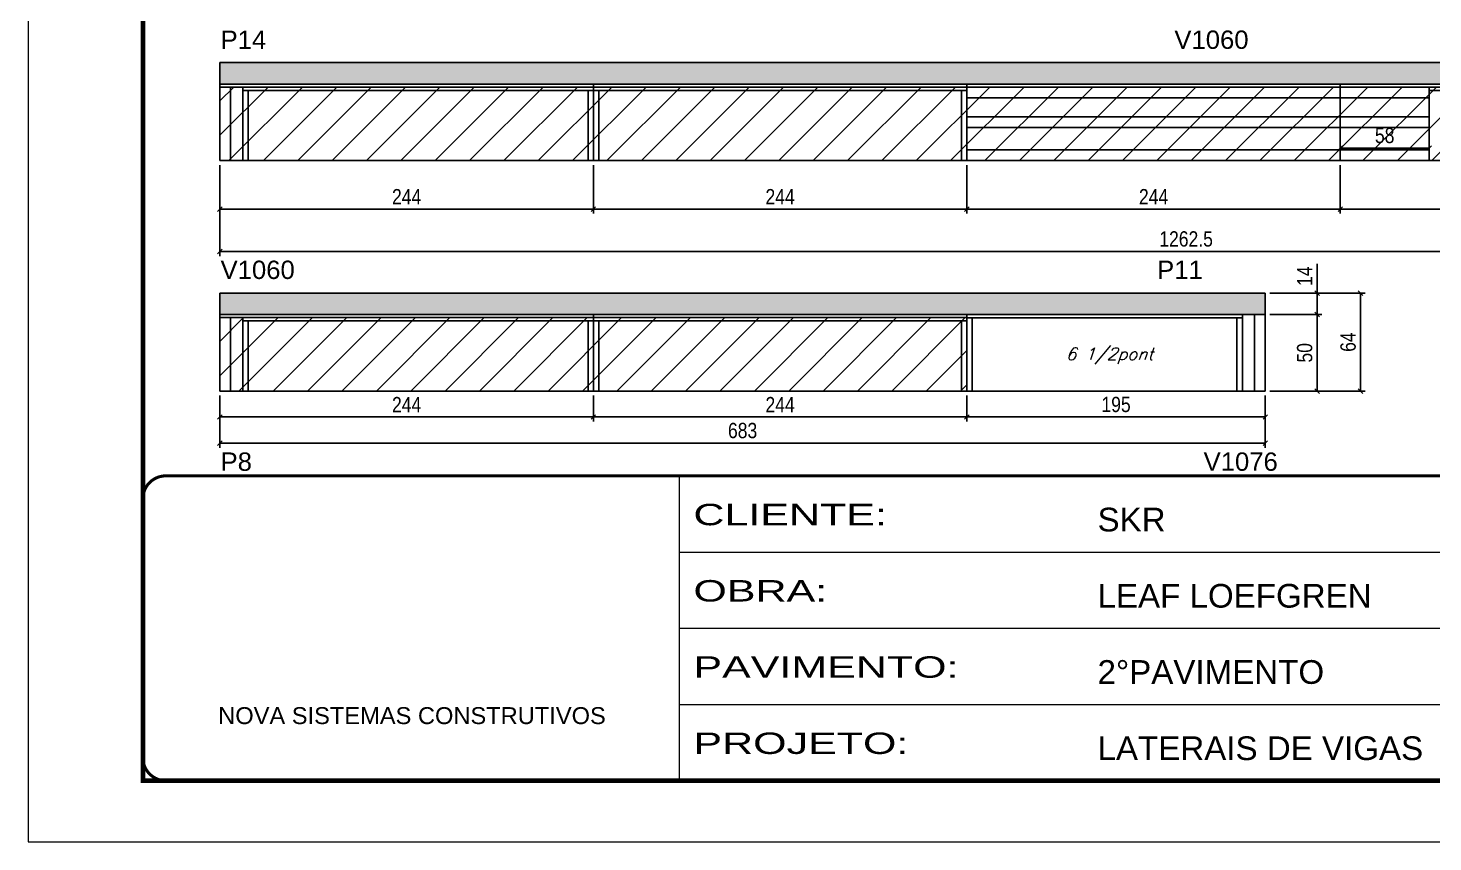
# Model space of a CAD drawing. Extents: x 3309 to 9563, y -2522 to 14608.
# Drawn here: x 3309 to 4227, y 10112 to 10644 of the extents above; entities that cross this region are included whole.
import ezdxf

# ---------------------------------------------------------------- set-up
doc = ezdxf.new("R2010")
doc.units = 0
doc.linetypes.add('CONTINUO', pattern=[0])
doc.linetypes.add('DASHED', pattern=[0.75, 0.5, -0.25])
for name, color, linetype in [('5', 5, 'Continuous'), ('COTA', 241, 'Continuous'), ('Painéis', 200, 'Continuous'), ('SARR_2.2x7', 40, 'Continuous'), ('SARR_3.5x7', 81, 'Continuous'), ('texto', 7, 'Continuous')]:
    doc.layers.add(name, color=color, linetype=linetype)
for name, color, linetype, lineweight in [('Folhas', 255, 'Continuous', 9), ('Hachura', 251, 'Continuous', 9), ('SARRAFO DE PRESSAO', 251, 'DASHED', 9)]:
    doc.layers.add(name, color=color, linetype=linetype, lineweight=lineweight)
doc.styles.add('ARIAL', font='arial.ttf')
doc.styles.add('COTA TECNICA', font='techl___.ttf', dxfattribs={"height": 10})
doc.styles.add('Romans', font='romans.shx')
doc.styles.get("Standard").update_dxf_attribs({"font": 'arial.ttf'})
doc.styles.add('Tecnologia', font='')
doc.styles.get('Tecnologia').set_extended_font_data('Forgotten Futurist')
doc.dimstyles.new('PAINEL', dxfattribs={"dimtxt": 10, "dimasz": 3, "dimexe": 3, "dimexo": 3, "dimgap": 3, "dimtad": 1, "dimdec": 1, "dimzin": 12, "dimdsep": 46, "dimtxsty": 'COTA TECNICA', "dimblk1": 'OBLIQUE', "dimblk2": 'OBLIQUE', "dimsah": 1, "dimcen": 0.9, "dimclrd": 4, "dimclre": 4, "dimclrt": 240, "dimadec": 1, "dimazin": 3, "dimtfac": 1, "dimtdec": 1, "dimtmove": 0, "dimatfit": 3, "dimfxl": 1, "dimtolj": 1, "dimtzin": 12, "dimarcsym": 0})

# ---------------------------------------------------------------- blocks, each defined once
blk = doc.blocks.new('9999999999')
at = {"color": 30, "linetype": 'CONTINUO'}
for p, q in [((98564.56, 34230.21), (98564.56, 34429.45)), ((98564.56, 34379.64), (99583.98, 34379.64)), ((98564.56, 34329.83), (99487.98, 34329.83)), ((98564.56, 34280.02), (99487.98, 34280.02))]:
    blk.add_line(p, q, dxfattribs=at)
at = {"color": 30, "linetype": 'CONTINUO', "const_width": 2}
blk.add_lwpolyline([(99583.98, 34230.21), (99583.98, 34414.45, 0.414214), (99568.98, 34429.45), (98228.98, 34429.45, 0.414214), (98213.98, 34414.45), (98213.98, 34245.21, 0.414214), (98228.98, 34230.21), (99583.98, 34230.21)], format="xyb", dxfattribs=at)
at = {"layer": 'Folhas'}
blk.add_lwpolyline([(98138.98, 34190.21), (99623.98, 34190.21), (99623.98, 35240.21), (98138.98, 35240.21)], close=True, dxfattribs=at)
at = {"layer": 'Folhas', "color": 30, "const_width": 3}
blk.add_lwpolyline([(98213.98, 34230.21), (99583.98, 34230.21), (99583.98, 35200.21), (98213.98, 35200.21)], close=True, dxfattribs=at)
at = {"color": 7, "linetype": 'Continuous', "ltscale": 5, "style": 'ARIAL'}
for s, height, p in [('SKR', 15.483, (98837.68, 34393.13)), ('LEAF LOEFGREN', 15.4829, (98837.68, 34343.32)), ('2°PAVIMENTO', 15.4829, (98837.68, 34293.51)), ('NOVA SISTEMAS CONSTRUTIVOS', 11.0592, (98263.19, 34267.21)), ('LATERAIS DE VIGAS', 15.4829, (98837.68, 34243.7))]:
    blk.add_text(s, height=height, dxfattribs=at).set_placement(p)
at = {"layer": 'Folhas', "color": 7, "style": 'Tecnologia', "width": 1.5}
for s, p in [('CLIENTE:', (98573.65, 34397.17)), ('OBRA:', (98573.65, 34347.31)), ('PAVIMENTO:', (98573.65, 34297.5)), ('PROJETO:', (98573.65, 34247.69))]:
    blk.add_text(s, height=14, dxfattribs=at).set_placement(p)
blk = doc.blocks.new('_Oblique')
at = {"color": 0, "linetype": 'ByBlock', "lineweight": -2}
blk.add_line((-0.5, -0.5), (0.5, 0.5), dxfattribs=at)
blk = doc.blocks.new('*D266')
at = {"layer": 'COTA', "color": 4, "linetype": 'ByBlock', "lineweight": -2, "transparency": 16777216}
for p, q in [((3434.67, 10554.47), (3434.67, 10522.75)), ((3678.67, 10554.47), (3678.67, 10522.75)), ((3678.67, 10525.75), (3434.67, 10525.75))]:
    blk.add_line(p, q, dxfattribs=at)
at = {"layer": 'Defpoints', "color": 0, "linetype": 'ByBlock', "transparency": 16777216}
for p in [(3434.67, 10557.47), (3678.67, 10557.47), (3434.67, 10525.75)]:
    blk.add_point(p, dxfattribs=at)
at = {"layer": 'COTA', "color": 4, "linetype": 'ByBlock', "lineweight": -2, "transparency": 16777216, "xscale": 3, "yscale": 3, "zscale": 3, "rotation": 180}
blk.add_blockref('_Oblique', (3434.67, 10525.75), dxfattribs=at)
at = {"layer": 'COTA', "color": 4, "linetype": 'ByBlock', "lineweight": -2, "transparency": 16777216, "xscale": 3, "yscale": 3, "zscale": 3}
blk.add_blockref('_Oblique', (3678.67, 10525.75), dxfattribs=at)
at = {"layer": 'COTA', "color": 240, "linetype": 'ByBlock', "transparency": 16777216, "insert": (3556.67, 10533.82), "char_height": 10, "attachment_point": 5, "style": 'COTA TECNICA'}
blk.add_mtext('\\A1;244', dxfattribs=at)
blk = doc.blocks.new('*D307')
at = {"layer": 'COTA', "color": 4, "linetype": 'ByBlock', "lineweight": -2, "transparency": 16777216}
for p, q in [((3434.67, 10554.47), (3434.67, 10495.04)), ((4697.17, 10554.47), (4697.17, 10495.04)), ((4697.17, 10498.04), (3434.67, 10498.04))]:
    blk.add_line(p, q, dxfattribs=at)
at = {"layer": 'Defpoints', "color": 0, "linetype": 'ByBlock', "transparency": 16777216}
for p in [(3434.67, 10557.47), (4697.17, 10557.47), (3434.67, 10498.04)]:
    blk.add_point(p, dxfattribs=at)
at = {"layer": 'COTA', "color": 4, "linetype": 'ByBlock', "lineweight": -2, "transparency": 16777216, "xscale": 3, "yscale": 3, "zscale": 3, "rotation": 180}
blk.add_blockref('_Oblique', (3434.67, 10498.04), dxfattribs=at)
at = {"layer": 'COTA', "color": 4, "linetype": 'ByBlock', "lineweight": -2, "transparency": 16777216, "xscale": 3, "yscale": 3, "zscale": 3}
blk.add_blockref('_Oblique', (4697.17, 10498.04), dxfattribs=at)
at = {"layer": 'COTA', "color": 240, "linetype": 'ByBlock', "transparency": 16777216, "insert": (4065.92, 10506.15), "char_height": 10, "attachment_point": 5, "style": 'COTA TECNICA'}
blk.add_mtext('\\A1;1262.5', dxfattribs=at)
blk = doc.blocks.new('*D313')
at = {"layer": 'COTA', "color": 4, "lineweight": -2, "transparency": 16777216}
for p, q in [((3678.67, 10554.47), (3678.67, 10522.75)), ((3922.67, 10554.47), (3922.67, 10522.75)), ((3678.67, 10525.75), (3922.67, 10525.75))]:
    blk.add_line(p, q, dxfattribs=at)
at = {"layer": 'Defpoints', "color": 0, "transparency": 16777216}
for p in [(3678.67, 10557.47, 0), (3922.67, 10557.47, 0), (3922.67, 10525.75)]:
    blk.add_point(p, dxfattribs=at)
at = {"layer": 'COTA', "color": 4, "lineweight": -2, "transparency": 16777216, "xscale": 3, "yscale": 3, "zscale": 3, "rotation": 180}
blk.add_blockref('_Oblique', (3678.67, 10525.75), dxfattribs=at)
at = {"layer": 'COTA', "color": 4, "lineweight": -2, "transparency": 16777216, "xscale": 3, "yscale": 3, "zscale": 3}
blk.add_blockref('_Oblique', (3922.67, 10525.75), dxfattribs=at)
at = {"layer": 'COTA', "color": 240, "transparency": 16777216, "insert": (3800.67, 10533.82), "char_height": 10, "attachment_point": 5, "style": 'COTA TECNICA'}
blk.add_mtext('\\A1;244', dxfattribs=at)
blk = doc.blocks.new('*D314')
at = {"layer": 'COTA', "color": 4, "lineweight": -2, "transparency": 16777216}
for p, q in [((4166.67, 10554.47), (4166.67, 10522.75)), ((4410.67, 10554.47), (4410.67, 10522.75)), ((4166.67, 10525.75), (4410.67, 10525.75))]:
    blk.add_line(p, q, dxfattribs=at)
at = {"layer": 'Defpoints', "color": 0, "transparency": 16777216}
for p in [(4166.67, 10557.47, 0), (4410.67, 10557.47, 0), (4410.67, 10525.75)]:
    blk.add_point(p, dxfattribs=at)
at = {"layer": 'COTA', "color": 4, "lineweight": -2, "transparency": 16777216, "xscale": 3, "yscale": 3, "zscale": 3, "rotation": 180}
blk.add_blockref('_Oblique', (4166.67, 10525.75), dxfattribs=at)
at = {"layer": 'COTA', "color": 4, "lineweight": -2, "transparency": 16777216, "xscale": 3, "yscale": 3, "zscale": 3}
blk.add_blockref('_Oblique', (4410.67, 10525.75), dxfattribs=at)
at = {"layer": 'COTA', "color": 240, "transparency": 16777216, "insert": (4288.67, 10533.82), "char_height": 10, "attachment_point": 5, "style": 'COTA TECNICA'}
blk.add_mtext('\\A1;244', dxfattribs=at)
blk = doc.blocks.new('*D275')
at = {"layer": 'COTA', "color": 4, "lineweight": -2, "transparency": 16777216}
for p, q in [((3922.67, 10554.47), (3922.67, 10522.75)), ((4166.67, 10554.47), (4166.67, 10522.75)), ((3922.67, 10525.75), (4166.67, 10525.75))]:
    blk.add_line(p, q, dxfattribs=at)
at = {"layer": 'Defpoints', "color": 0, "transparency": 16777216}
for p in [(3922.67, 10557.47, 0), (4166.67, 10557.47, 0), (4166.67, 10525.75)]:
    blk.add_point(p, dxfattribs=at)
at = {"layer": 'COTA', "color": 4, "lineweight": -2, "transparency": 16777216, "xscale": 3, "yscale": 3, "zscale": 3, "rotation": 180}
blk.add_blockref('_Oblique', (3922.67, 10525.75), dxfattribs=at)
at = {"layer": 'COTA', "color": 4, "lineweight": -2, "transparency": 16777216, "xscale": 3, "yscale": 3, "zscale": 3}
blk.add_blockref('_Oblique', (4166.67, 10525.75), dxfattribs=at)
at = {"layer": 'COTA', "color": 240, "transparency": 16777216, "insert": (4044.67, 10533.82), "char_height": 10, "attachment_point": 5, "style": 'COTA TECNICA'}
blk.add_mtext('\\A1;244', dxfattribs=at)
blk = doc.blocks.new('*D315')
at = {"layer": 'COTA', "color": 4, "lineweight": -2, "transparency": 16777216}
for p, q in [((4166.67, 10567.47), (4166.67, 10568.64)), ((4224.67, 10565.64), (4166.67, 10565.64)), ((4224.67, 10567.47), (4224.67, 10568.64))]:
    blk.add_line(p, q, dxfattribs=at)
at = {"layer": 'Defpoints', "color": 0, "transparency": 16777216}
for p in [(4166.67, 10565.64), (4166.67, 10564.47, 0), (4224.67, 10564.47, 0)]:
    blk.add_point(p, dxfattribs=at)
at = {"layer": 'COTA', "color": 4, "lineweight": -2, "transparency": 16777216, "xscale": 3, "yscale": 3, "zscale": 3, "rotation": 180}
blk.add_blockref('_Oblique', (4166.67, 10565.64), dxfattribs=at)
at = {"layer": 'COTA', "color": 4, "lineweight": -2, "transparency": 16777216, "xscale": 3, "yscale": 3, "zscale": 3}
blk.add_blockref('_Oblique', (4224.67, 10565.64), dxfattribs=at)
at = {"layer": 'COTA', "color": 240, "transparency": 16777216, "insert": (4195.67, 10573.77), "char_height": 10, "attachment_point": 5, "style": 'COTA TECNICA'}
blk.add_mtext('\\A1;58', dxfattribs=at)
blk = doc.blocks.new('*D276')
at = {"layer": 'COTA', "color": 4, "linetype": 'ByBlock', "lineweight": -2, "transparency": 16777216}
for p, q in [((3434.67, 10403.79), (3434.67, 10386.84)), ((3678.67, 10403.79), (3678.67, 10386.84)), ((3678.67, 10389.84), (3434.67, 10389.84))]:
    blk.add_line(p, q, dxfattribs=at)
at = {"layer": 'Defpoints', "color": 0, "linetype": 'ByBlock', "transparency": 16777216}
for p in [(3434.67, 10406.79), (3678.67, 10406.79), (3434.67, 10389.84)]:
    blk.add_point(p, dxfattribs=at)
at = {"layer": 'COTA', "color": 4, "linetype": 'ByBlock', "lineweight": -2, "transparency": 16777216, "xscale": 3, "yscale": 3, "zscale": 3, "rotation": 180}
blk.add_blockref('_Oblique', (3434.67, 10389.84), dxfattribs=at)
at = {"layer": 'COTA', "color": 4, "linetype": 'ByBlock', "lineweight": -2, "transparency": 16777216, "xscale": 3, "yscale": 3, "zscale": 3}
blk.add_blockref('_Oblique', (3678.67, 10389.84), dxfattribs=at)
at = {"layer": 'COTA', "color": 240, "linetype": 'ByBlock', "transparency": 16777216, "insert": (3556.67, 10397.92), "char_height": 10, "attachment_point": 5, "style": 'COTA TECNICA'}
blk.add_mtext('\\A1;244', dxfattribs=at)
blk = doc.blocks.new('*D318')
at = {"layer": 'COTA', "color": 4, "linetype": 'ByBlock', "lineweight": -2, "transparency": 16777216}
for p, q in [((3434.67, 10403.79), (3434.67, 10369.69)), ((4117.67, 10403.79), (4117.67, 10369.69)), ((4117.67, 10372.69), (3434.67, 10372.69))]:
    blk.add_line(p, q, dxfattribs=at)
at = {"layer": 'Defpoints', "color": 0, "linetype": 'ByBlock', "transparency": 16777216}
for p in [(3434.67, 10406.79), (4117.67, 10406.79), (3434.67, 10372.69)]:
    blk.add_point(p, dxfattribs=at)
at = {"layer": 'COTA', "color": 4, "linetype": 'ByBlock', "lineweight": -2, "transparency": 16777216, "xscale": 3, "yscale": 3, "zscale": 3, "rotation": 180}
blk.add_blockref('_Oblique', (3434.67, 10372.69), dxfattribs=at)
at = {"layer": 'COTA', "color": 4, "linetype": 'ByBlock', "lineweight": -2, "transparency": 16777216, "xscale": 3, "yscale": 3, "zscale": 3}
blk.add_blockref('_Oblique', (4117.67, 10372.69), dxfattribs=at)
at = {"layer": 'COTA', "color": 240, "linetype": 'ByBlock', "transparency": 16777216, "insert": (3776.17, 10380.93), "char_height": 10, "attachment_point": 5, "style": 'COTA TECNICA'}
blk.add_mtext('\\A1;683', dxfattribs=at)
blk = doc.blocks.new('*D277')
at = {"layer": 'COTA', "color": 4, "lineweight": -2, "transparency": 16777216}
for p, q in [((3678.67, 10403.79), (3678.67, 10386.84)), ((3922.67, 10403.79), (3922.67, 10386.84)), ((3678.67, 10389.84), (3922.67, 10389.84))]:
    blk.add_line(p, q, dxfattribs=at)
at = {"layer": 'Defpoints', "color": 0, "transparency": 16777216}
for p in [(3678.67, 10406.79, 0), (3922.67, 10406.79, 0), (3922.67, 10389.84)]:
    blk.add_point(p, dxfattribs=at)
at = {"layer": 'COTA', "color": 4, "lineweight": -2, "transparency": 16777216, "xscale": 3, "yscale": 3, "zscale": 3, "rotation": 180}
blk.add_blockref('_Oblique', (3678.67, 10389.84), dxfattribs=at)
at = {"layer": 'COTA', "color": 4, "lineweight": -2, "transparency": 16777216, "xscale": 3, "yscale": 3, "zscale": 3}
blk.add_blockref('_Oblique', (3922.67, 10389.84), dxfattribs=at)
at = {"layer": 'COTA', "color": 240, "transparency": 16777216, "insert": (3800.67, 10397.92), "char_height": 10, "attachment_point": 5, "style": 'COTA TECNICA'}
blk.add_mtext('\\A1;244', dxfattribs=at)
blk = doc.blocks.new('*D319')
at = {"layer": 'COTA', "color": 4, "lineweight": -2, "transparency": 16777216}
for p, q in [((3922.67, 10403.79), (3922.67, 10386.84)), ((4117.67, 10403.79), (4117.67, 10386.84)), ((3922.67, 10389.84), (4117.67, 10389.84))]:
    blk.add_line(p, q, dxfattribs=at)
at = {"layer": 'Defpoints', "color": 0, "transparency": 16777216}
for p in [(3922.67, 10406.79, 0), (4117.67, 10406.79, 0), (4117.67, 10389.84)]:
    blk.add_point(p, dxfattribs=at)
at = {"layer": 'COTA', "color": 4, "lineweight": -2, "transparency": 16777216, "xscale": 3, "yscale": 3, "zscale": 3, "rotation": 180}
blk.add_blockref('_Oblique', (3922.67, 10389.84), dxfattribs=at)
at = {"layer": 'COTA', "color": 4, "lineweight": -2, "transparency": 16777216, "xscale": 3, "yscale": 3, "zscale": 3}
blk.add_blockref('_Oblique', (4117.67, 10389.84), dxfattribs=at)
at = {"layer": 'COTA', "color": 240, "transparency": 16777216, "insert": (4020.17, 10397.98), "char_height": 10, "attachment_point": 5, "style": 'COTA TECNICA'}
blk.add_mtext('\\A1;195', dxfattribs=at)
blk = doc.blocks.new('*D258')
at = {"layer": 'COTA', "color": 4, "lineweight": -2, "transparency": 16777216}
for p, q in [((4120.67, 10470.79), (4182.89, 10470.79)), ((4179.89, 10470.79), (4179.89, 10406.79)), ((4120.67, 10406.79), (4182.89, 10406.79))]:
    blk.add_line(p, q, dxfattribs=at)
at = {"layer": 'Defpoints', "color": 0, "transparency": 16777216}
for p in [(4117.67, 10470.79, 0), (4117.67, 10406.79, 0), (4179.89, 10406.79)]:
    blk.add_point(p, dxfattribs=at)
at = {"layer": 'COTA', "color": 4, "lineweight": -2, "transparency": 16777216, "xscale": 3, "yscale": 3, "zscale": 3}
for p, rotation in [((4179.89, 10470.79), 90), ((4179.89, 10406.79), 270)]:
    blk.add_blockref('_Oblique', p, dxfattribs=dict(at, rotation=rotation))
at = {"layer": 'COTA', "color": 240, "transparency": 16777216, "insert": (4171.79, 10438.79), "char_height": 10, "attachment_point": 5, "rotation": 90, "style": 'COTA TECNICA'}
blk.add_mtext('\\A1;64', dxfattribs=at)
blk = doc.blocks.new('*D259')
at = {"layer": 'COTA', "color": 4, "lineweight": -2, "transparency": 16777216}
for p, q in [((4120.67, 10456.79), (4154.53, 10456.79)), ((4151.53, 10456.79), (4151.53, 10406.79)), ((4120.67, 10406.79), (4154.53, 10406.79))]:
    blk.add_line(p, q, dxfattribs=at)
at = {"layer": 'Defpoints', "color": 0, "transparency": 16777216}
for p in [(4117.67, 10456.79, 0), (4117.67, 10406.79, 0), (4151.53, 10406.79)]:
    blk.add_point(p, dxfattribs=at)
at = {"layer": 'COTA', "color": 4, "lineweight": -2, "transparency": 16777216, "xscale": 3, "yscale": 3, "zscale": 3}
for p, rotation in [((4151.53, 10456.79), 90), ((4151.53, 10406.79), 270)]:
    blk.add_blockref('_Oblique', p, dxfattribs=dict(at, rotation=rotation))
at = {"layer": 'COTA', "color": 240, "transparency": 16777216, "insert": (4143.42, 10431.79), "char_height": 10, "attachment_point": 5, "rotation": 90, "style": 'COTA TECNICA'}
blk.add_mtext('\\A1;50', dxfattribs=at)
blk = doc.blocks.new('*D260')
at = {"layer": 'COTA', "color": 4, "lineweight": -2, "transparency": 16777216}
for p, q in [((4151.53, 10470.79), (4151.53, 10489.91)), ((4120.67, 10470.79), (4154.53, 10470.79)), ((4151.53, 10456.79), (4151.53, 10470.79)), ((4120.67, 10456.79), (4154.53, 10456.79))]:
    blk.add_line(p, q, dxfattribs=at)
at = {"layer": 'Defpoints', "color": 0, "transparency": 16777216}
for p in [(4117.67, 10470.79, 0), (4151.53, 10470.79), (4117.67, 10456.79, 0)]:
    blk.add_point(p, dxfattribs=at)
at = {"layer": 'COTA', "color": 4, "lineweight": -2, "transparency": 16777216, "xscale": 3, "yscale": 3, "zscale": 3}
for p, rotation in [((4151.53, 10470.79), 90), ((4151.53, 10456.79), 270)]:
    blk.add_blockref('_Oblique', p, dxfattribs=dict(at, rotation=rotation))
at = {"layer": 'COTA', "color": 240, "transparency": 16777216, "insert": (4143.46, 10481.85), "char_height": 10, "attachment_point": 5, "rotation": 90, "style": 'COTA TECNICA'}
blk.add_mtext('\\A1;14', dxfattribs=at)

msp = doc.modelspace()

# ---------------------------------------------------------------- hatches: boundary and pattern name
at = {"layer": 'COTA'}
h = msp.add_hatch(dxfattribs=at)
h.set_pattern_fill('AR-CONC', color=256, scale=0.03)
h.set_pattern_definition([(50, (-3492.0737, -2654.5323), (5.4655401, -0.4781726), [0.5715, -6.2865]), (355, (-3492.0737, -2654.5323), (-1.0573026, 5.7317054), [0.4572, -5.0292175]), (100.451445, (-3491.618, -2654.572), (4.4082374, 5.2535326), [0.4857003, -5.3427073]), (46.1842, (-3492.0737, -2653.008), (8.1323712, -1.2612698), [0.85725, -9.42975]), (96.63556, (-3491.396, -2653.1134), (7.122124, 7.4227837), [0.7285507, -8.0140682]), (351.18415, (-3492.074, -2653.008), (7.122124, 7.4227837), [0.685799, -7.543792]), (21, (-3491.3117, -2653.3893), (4.5484317, -3.067956), [0.5715, -6.2865]), (326, (-3491.3117, -2653.3893), (1.8540609, 5.525639), [0.4572, -5.0292]), (71.451445, (-3490.9326, -2653.645), (6.4024926, 2.457683), [0.4857003, -5.3426981]), (37.5, (-3492.0737, -2654.5323), (0.0926581, 2.53665117), [0, -4.96824, 0, -5.1054, 0, -5.04825]), (7.5, (-3492.0737, -2654.5323), (2.00458988, 3.00541724), [0, -2.91084, 0, -4.85394, 0, -1.92405]), (327.5, (-3493.773, -2654.5323), (4.06771786, -0.17186232), [0, -1.905, 0, -5.9436, 0, -7.8867]), (317.5, (-3494.535, -2654.5323), (4.44387544, 0.7627947), [0, -2.4765, 0, -3.94716, 0, -5.6007])])
h.paths.add_polyline_path([(3434.67, 10621.47), (3434.67, 10607.47), (4697.17, 10607.47), (4697.17, 10621.47)])
h = msp.add_hatch(dxfattribs=at)
h.set_pattern_fill('AR-CONC', color=256, scale=0.03)
h.set_pattern_definition([(50, (-3492.0737, -2805.214), (5.4655401, -0.4781726), [0.5715, -6.2865]), (355, (-3492.0737, -2805.214), (-1.0573026, 5.7317054), [0.4572, -5.0292175]), (100.451445, (-3491.618, -2805.254), (4.4082374, 5.2535326), [0.4857003, -5.3427073]), (46.1842, (-3492.0737, -2803.69), (8.1323712, -1.2612698), [0.85725, -9.42975]), (96.63556, (-3491.396, -2803.795), (7.122124, 7.4227837), [0.7285507, -8.0140682]), (351.18415, (-3492.074, -2803.69), (7.122124, 7.4227837), [0.685799, -7.543792]), (21, (-3491.3117, -2804.071), (4.5484317, -3.067956), [0.5715, -6.2865]), (326, (-3491.3117, -2804.071), (1.8540609, 5.525639), [0.4572, -5.0292]), (71.451445, (-3490.9326, -2804.3267), (6.4024926, 2.457683), [0.4857003, -5.3426981]), (37.5, (-3492.0737, -2805.214), (0.0926581, 2.53665117), [0, -4.96824, 0, -5.1054, 0, -5.04825]), (7.5, (-3492.0737, -2805.214), (2.00458988, 3.00541724), [0, -2.91084, 0, -4.85394, 0, -1.92405]), (327.5, (-3493.773, -2805.214), (4.06771786, -0.17186232), [0, -1.905, 0, -5.9436, 0, -7.8867]), (317.5, (-3494.535, -2805.214), (4.44387544, 0.7627947), [0, -2.4765, 0, -3.94716, 0, -5.6007])])
h.paths.add_polyline_path([(4117.67, 10456.79), (4117.67, 10470.79), (3434.67, 10470.79), (3434.67, 10456.79)])
at = {"layer": 'Hachura'}
h = msp.add_hatch(dxfattribs=at)
h.set_pattern_fill('ANSI31', color=256, scale=5)
h.paths.add_polyline_path([(3434.67, 10605.47), (3434.67, 10557.47), (3678.67, 10557.47), (3678.67, 10605.47)])
h.paths.add_polyline_path([(3678.67, 10605.47), (3678.67, 10557.47), (3922.67, 10557.47), (3922.67, 10605.47)])
h.paths.add_polyline_path([(3922.67, 10605.47), (3922.67, 10557.47), (4166.67, 10557.47), (4166.67, 10605.47)])
h.paths.add_polyline_path([(4410.67, 10557.47), (4410.67, 10605.47), (4166.67, 10605.47), (4166.67, 10557.47)])
h.paths.add_polyline_path([(4410.67, 10605.47), (4410.67, 10557.47), (4524.17, 10557.47), (4524.17, 10605.47)])
h.paths.add_polyline_path([(4524.17, 10605.47), (4524.17, 10557.47), (4697.17, 10557.47), (4697.17, 10605.47)])
h = msp.add_hatch(dxfattribs=at)
h.set_pattern_fill('ANSI31', color=256, scale=5)
h.paths.add_polyline_path([(3434.67, 10454.79), (3434.67, 10406.79), (3678.67, 10406.79), (3678.67, 10454.79)])
h.paths.add_polyline_path([(3678.67, 10454.79), (3678.67, 10406.79), (3922.67, 10406.79), (3922.67, 10454.79)])

# ---------------------------------------------------------------- linework, layer by layer
at = {"layer": 'COTA'}
for p, q in [((3434.67, 10607.47, 0), (3434.67, 10621.47, 0)), ((3434.67, 10621.47, 0), (4697.17, 10621.47, 0)), ((3434.67, 10456.79, 0), (3434.67, 10470.79, 0)), ((3434.67, 10470.79, 0), (4117.67, 10470.79, 0)), ((4117.67, 10456.79, 0), (4117.67, 10470.79, 0))]:
    msp.add_line(p, q, dxfattribs=at)
at = {"layer": 'Painéis', "linetype": 'ByBlock'}
for p, q in [((4697.17, 10607.47, 0), (3434.67, 10607.47, 0)), ((3434.67, 10557.47, 0), (3434.67, 10607.47, 0)), ((3678.67, 10557.47, 0), (3678.67, 10607.47, 0)), ((3922.67, 10557.47, 0), (3922.67, 10607.47, 0)), ((4166.67, 10557.47, 0), (4166.67, 10607.47, 0)), ((4697.17, 10557.47, 0), (3434.67, 10557.47, 0)), ((4117.67, 10456.79, 0), (3434.67, 10456.79, 0)), ((3434.67, 10406.79, 0), (3434.67, 10456.79, 0)), ((3678.67, 10406.79, 0), (3678.67, 10456.79, 0)), ((3922.67, 10406.79, 0), (3922.67, 10456.79, 0)), ((4117.67, 10406.79, 0), (4117.67, 10456.79, 0)), ((4117.67, 10406.79, 0), (3434.67, 10406.79, 0))]:
    msp.add_line(p, q, dxfattribs=at)
at = {"layer": 'Painéis', "linetype": 'ByBlock', "elevation": 0}
for points in [[(3434.67, 10605.47), (4697.17, 10605.47), (4697.17, 10607.47), (3434.67, 10607.47)], [(3434.67, 10454.79), (3922.67, 10454.79), (3922.67, 10456.79), (3434.67, 10456.79)]]:
    msp.add_lwpolyline(points, close=True, dxfattribs=at)
at = {"layer": 'SARR_2.2x7', "linetype": 'Continuous'}
for p, q in [((3441.67, 10557.47, 0), (3441.67, 10605.47, 0)), ((3678.67, 10603.27, 0), (3449.67, 10603.27, 0)), ((3922.67, 10603.27, 0), (3678.67, 10603.27, 0)), ((4410.67, 10603.27, 0), (4224.67, 10603.27, 0)), ((4166.67, 10598.47, 0), (3922.67, 10598.47, 0)), ((4224.67, 10598.47, 0), (4166.67, 10598.47, 0)), ((4166.67, 10586.06, 0), (3922.67, 10586.06, 0)), ((4224.67, 10586.06, 0), (4166.67, 10586.06, 0)), ((4166.67, 10579.06, 0), (3922.67, 10579.06, 0)), ((4224.67, 10579.06, 0), (4166.67, 10579.06, 0)), ((4166.67, 10564.47, 0), (3922.67, 10564.47, 0)), ((4224.67, 10564.47, 0), (4166.67, 10564.47, 0)), ((3441.67, 10406.79, 0), (3441.67, 10454.79, 0)), ((4102.67, 10454.59, 0), (3922.67, 10454.59, 0)), ((4110.67, 10406.79, 0), (4110.67, 10456.79, 0)), ((3678.67, 10452.59, 0), (3449.67, 10452.59, 0)), ((3922.67, 10452.59, 0), (3678.67, 10452.59, 0))]:
    msp.add_line(p, q, dxfattribs=at)
at = {"layer": 'SARR_3.5x7'}
for p, q in [((3449.67, 10605.47, 0), (3449.67, 10557.47, 0)), ((3453.17, 10603.27, 0), (3453.17, 10557.47, 0)), ((3675.17, 10603.27, 0), (3675.17, 10557.47, 0)), ((3682.17, 10603.27, 0), (3682.17, 10557.47, 0)), ((3919.17, 10603.27, 0), (3919.17, 10557.47, 0)), ((4224.67, 10557.47, 0), (4224.67, 10605.47, 0)), ((3449.67, 10454.79, 0), (3449.67, 10406.79, 0)), ((3926.17, 10454.59, 0), (3926.17, 10406.79, 0)), ((4099.17, 10454.59, 0), (4099.17, 10406.79, 0)), ((4102.67, 10456.79, 0), (4102.67, 10406.79, 0)), ((3453.17, 10452.59, 0), (3453.17, 10406.79, 0)), ((3675.17, 10452.59, 0), (3675.17, 10406.79, 0)), ((3682.17, 10452.59, 0), (3682.17, 10406.79, 0)), ((3919.17, 10452.59, 0), (3919.17, 10406.79, 0))]:
    msp.add_line(p, q, dxfattribs=at)

# ---------------------------------------------------------------- block references
at = {"layer": 'SARRAFO DE PRESSAO', "color": 6, "linetype": 'ByBlock'}
msp.add_blockref('9999999999', (-94829.61, -24078.07), dxfattribs=at)

# ---------------------------------------------------------------- texts
at = {"layer": '5', "linetype": 'Continuous'}
for s, p in [('P14', (3435.12, 10630.42, 0)), ('V1060', (4058.27, 10630.42, 0)), ('V1060', (3435.12, 10480.03, 0)), ('P11', (4046.99, 10480.03, 0)), ('P8', (3435.12, 10354.67, 0)), ('V1076', (4077.36, 10354.67, 0))]:
    msp.add_text(s, height=12, rotation=0.00004, dxfattribs=at).set_placement(p)
at = {"layer": 'texto', "color": 2, "insert": (4015.92, 10429.79, 0), "char_height": 8, "attachment_point": 5, "style": 'Romans'}
msp.add_mtext('{\\Q19;\\C256;6 1/2pont}', dxfattribs=at)

# ---------------------------------------------------------------- dimensions: what is measured, and where the dimension line sits
at = {"layer": 'COTA'}
for base, p1, p2, picture, middle in [((4166.67, 10565.64), (4224.67, 10564.47, 0), (4166.67, 10564.47, 0), '*D315', (4195.67, 10573.77)), ((3922.67, 10525.75), (3678.67, 10557.47, 0), (3922.67, 10557.47, 0), '*D313', (3800.67, 10533.82)), ((4166.67, 10525.75), (3922.67, 10557.47, 0), (4166.67, 10557.47, 0), '*D275', (4044.67, 10533.82)), ((3922.67, 10389.84), (3678.67, 10406.79, 0), (3922.67, 10406.79, 0), '*D277', (3800.67, 10397.92)), ((4117.67, 10389.84), (3922.67, 10406.79, 0), (4117.67, 10406.79, 0), '*D319', (4020.17, 10397.98))]:
    dim = msp.add_linear_dim(base=base, p1=p1, p2=p2, dimstyle='PAINEL', dxfattribs=at)
    dim.commit()
    dim.dimension.update_dxf_attribs({"geometry": picture, "text_midpoint": middle})
at = {"layer": 'COTA', "linetype": 'ByBlock'}
for base, p1, p2, picture, middle in [((3434.67, 10525.75, 0), (3678.67, 10557.47, 0), (3434.67, 10557.47, 0), '*D266', (3556.67, 10533.82, 0)), ((3434.67, 10389.84, 0), (3678.67, 10406.79, 0), (3434.67, 10406.79, 0), '*D276', (3556.67, 10397.92, 0))]:
    dim = msp.add_linear_dim(base=base, p1=p1, p2=p2, angle=180, dimstyle='PAINEL', override={"dimtmove": 1}, dxfattribs=at)
    dim.commit()
    dim.dimension.update_dxf_attribs({"geometry": picture, "text_midpoint": middle})
for base, p1, p2, picture, middle in [((3434.67, 10498.04, 0), (4697.17, 10557.47, 0), (3434.67, 10557.47, 0), '*D307', (4065.92, 10506.15, 0)), ((3434.67, 10372.69, 0), (4117.67, 10406.79, 0), (3434.67, 10406.79, 0), '*D318', (3776.17, 10380.93, 0))]:
    dim = msp.add_linear_dim(base=base, p1=p1, p2=p2, angle=180, dimstyle='PAINEL', dxfattribs=at)
    dim.commit()
    dim.dimension.update_dxf_attribs({"geometry": picture, "text_midpoint": middle})
at = {"layer": 'COTA'}
dim = msp.add_linear_dim(base=(4410.67, 10525.75), p1=(4166.67, 10557.47, 0), p2=(4410.67, 10557.47, 0), dimstyle='PAINEL', override={"dimtmove": 1}, dxfattribs=at)
dim.commit()
dim.dimension.update_dxf_attribs({"geometry": '*D314', "text_midpoint": (4288.67, 10533.82)})
for base, p1, p2, picture, middle in [((4151.53, 10470.79), (4117.67, 10456.79, 0), (4117.67, 10470.79, 0), '*D260', (4143.46, 10481.85)), ((4179.89, 10406.79), (4117.67, 10470.79, 0), (4117.67, 10406.79, 0), '*D258', (4171.79, 10438.79)), ((4151.53, 10406.79), (4117.67, 10456.79, 0), (4117.67, 10406.79, 0), '*D259', (4143.42, 10431.79))]:
    dim = msp.add_linear_dim(base=base, p1=p1, p2=p2, angle=90, dimstyle='PAINEL', dxfattribs=at)
    dim.commit()
    dim.dimension.update_dxf_attribs({"geometry": picture, "text_midpoint": middle})

doc.saveas('drawing.dxf')
